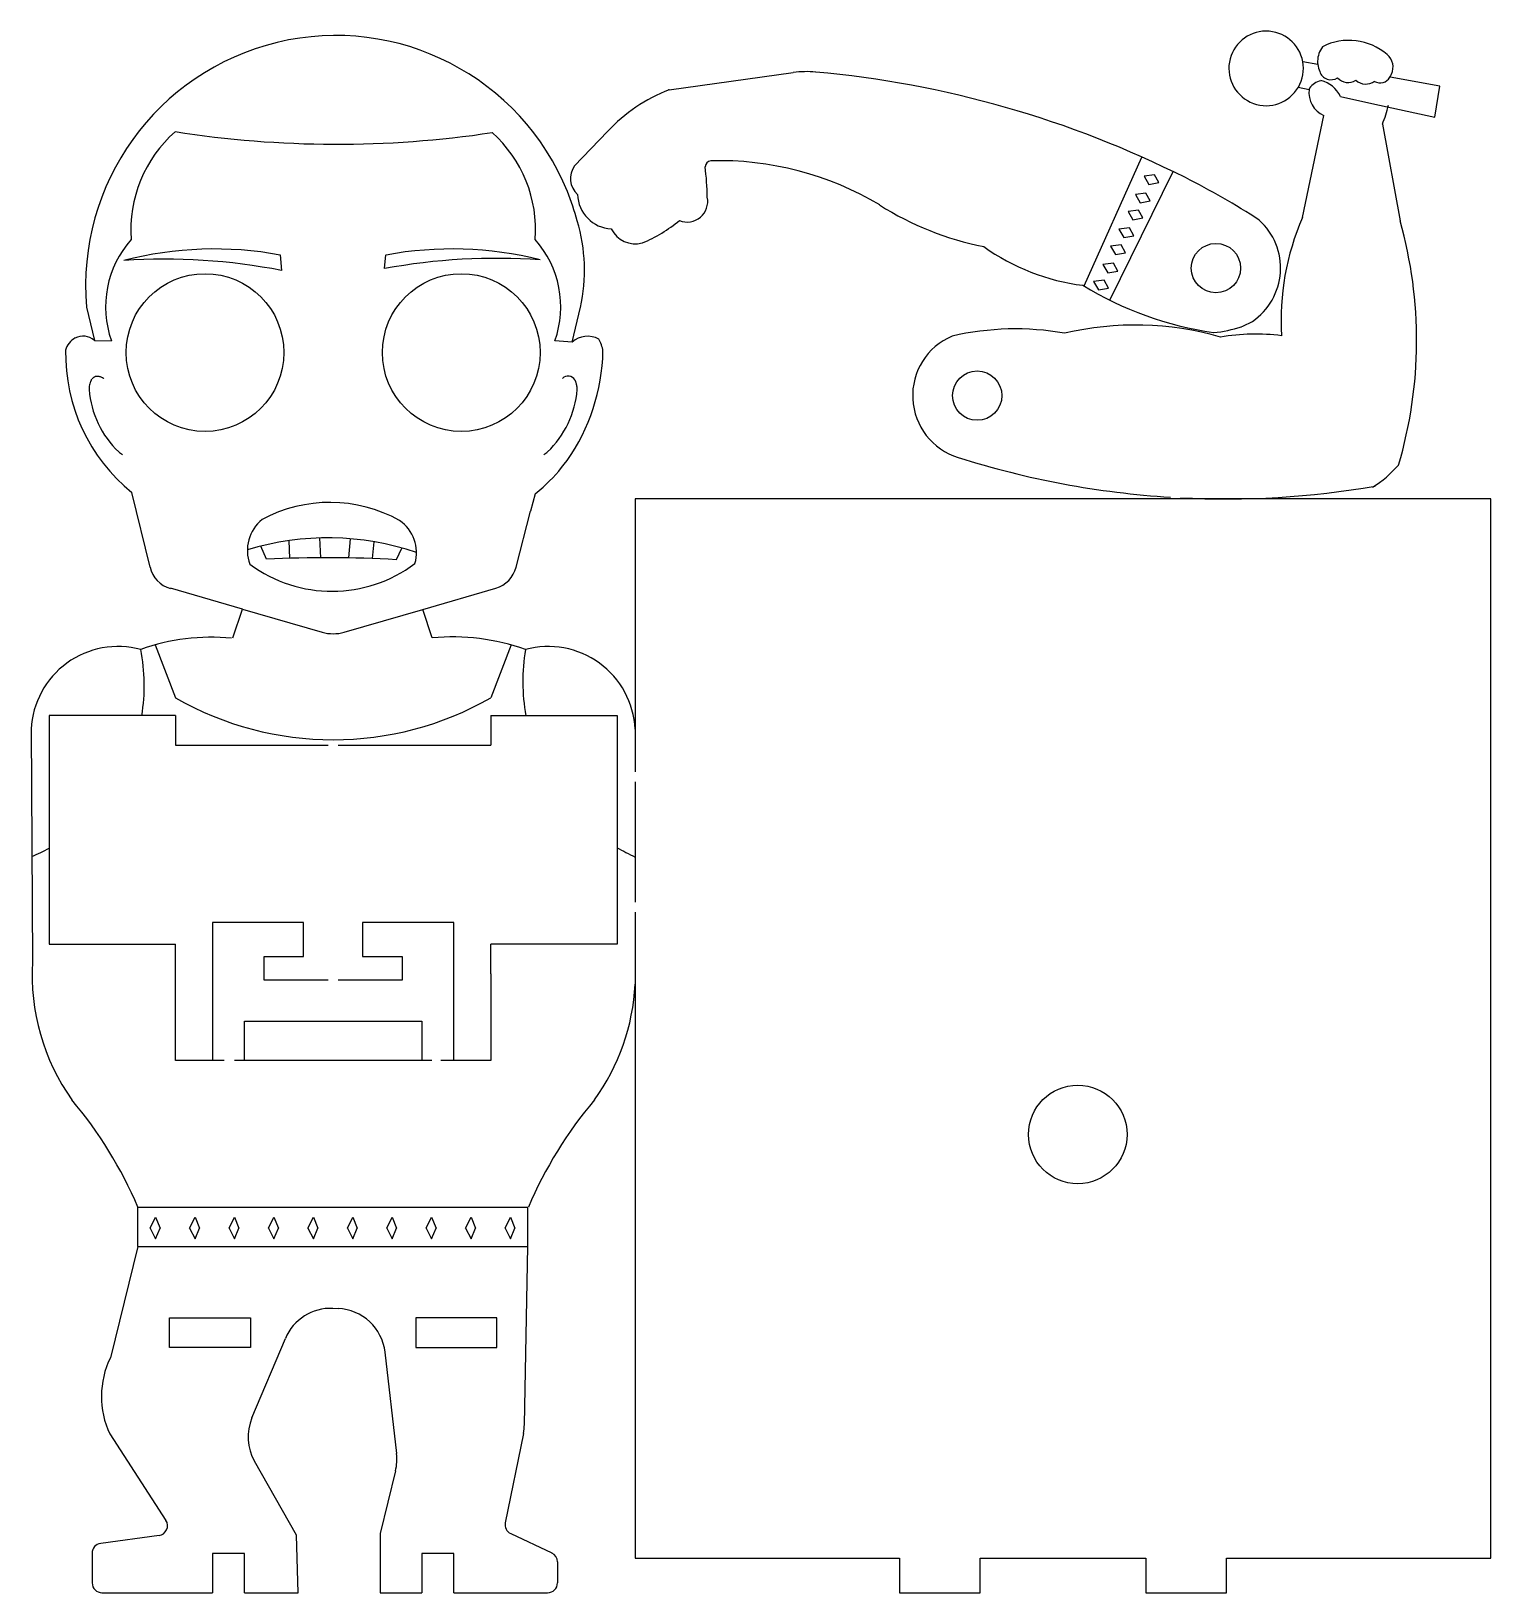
# Model space of a CAD drawing. Extents: x 1 to 149, y 1 to 159.
import ezdxf

# ---------------------------------------------------------------- set-up
doc = ezdxf.new("R2010")
doc.units = 0
doc.header["$MEASUREMENT"] = 0
doc.layers.add('Corte exterior', color=1, linetype='Continuous', true_color=0xff0000)
doc.layers.add('grabado linea medio', color=3, linetype='Continuous', true_color=0x00ff00)

msp = doc.modelspace()

# ---------------------------------------------------------------- linework, layer by layer
at = {"layer": 'Corte exterior'}
for p, q in [((131.45, 156.07), (129.92, 156.34)), ((65.64, 153.49), (78.24, 155.24)), ((129.47, 153.76), (130.57, 153.52)), ((143.82, 153.87), (138.78, 154.77)), ((143.31, 150.71), (143.82, 153.87)), ((136.95, 152.11), (143.31, 150.71)), ((129.9, 140.52), (132.06, 150.89)), ((59.4, 149.26), (56.04, 145.78)), ((138, 150), (139.8, 140.18)), ((6.54, 131.42), (7.34, 128.06)), ((55.81, 127.89), (56.64, 131.42)), ((13, 105.07), (11.13, 112.64)), ((52.06, 112.5), (51.59, 110.74)), ((62.2, 112), (62.2, 84.28)), ((149, 111.98), (62.2, 112)), ((149, 4.5), (149, 111.98)), ((50.12, 105.07), (51.59, 110.74)), ((22.35, 100.8), (15.07, 102.91)), ((40.66, 100.77), (48.05, 102.91)), ((21.4, 97.87), (22.35, 100.8)), ((41.61, 97.89), (40.66, 100.77)), ((15.56, 89.99), (2.76, 89.99)), ((2.76, 89.99), (2.76, 66.79)), ((15.56, 89.99), (15.56, 86.99)), ((47.56, 89.99), (60.36, 89.99)), ((47.56, 89.99), (47.56, 86.99)), ((60.36, 89.99), (60.36, 66.79)), ((0.93, 88.62), (1.06, 65)), ((15.56, 86.99), (31.06, 86.99)), ((32.06, 86.99), (47.56, 86.99)), ((62.2, 83.28), (62.2, 71.06)), ((62.2, 70.06), (62.2, 58.71)), ((19.31, 68.99), (19.31, 54.99)), ((28.56, 68.99), (19.31, 68.99)), ((28.56, 65.57), (28.56, 68.99)), ((34.54, 68.99), (34.54, 65.57)), ((43.81, 68.99), (34.54, 68.99)), ((43.81, 54.99), (43.81, 68.99)), ((2.76, 66.79), (15.56, 66.79)), ((15.56, 63.79), (15.56, 66.79)), ((60.36, 66.79), (47.56, 66.79)), ((47.56, 63.79), (47.56, 66.79)), ((24.56, 65.57), (28.56, 65.57)), ((24.56, 63.17), (24.56, 65.57)), ((34.54, 65.57), (38.56, 65.57)), ((38.56, 65.57), (38.56, 63.17)), ((15.56, 54.99), (15.56, 63.79)), ((47.56, 63.79), (47.56, 54.99)), ((31.06, 63.17), (24.56, 63.17)), ((38.56, 63.17), (32.06, 63.17)), ((22.56, 58.99), (40.56, 58.99)), ((22.56, 54.99), (22.56, 58.99)), ((40.56, 58.99), (40.56, 54.99)), ((62.2, 58.71), (62.2, 49.5)), ((20.5, 54.99), (15.56, 54.99)), ((41.56, 54.99), (21.56, 54.99)), ((47.56, 54.99), (42.5, 54.99)), ((62.2, 49.5), (62.2, 46.89)), ((62.2, 46.89), (62.2, 4.52)), ((11.75, 36.14), (11.75, 40.12)), ((51.32, 36.14), (51.32, 40.12)), ((11.75, 36.14), (8.97, 24.84)), ((50.96, 18.06), (51.32, 36.14)), ((14.96, 28.9), (23.16, 28.9)), ((14.96, 25.9), (14.96, 28.9)), ((23.16, 28.9), (23.16, 25.9)), ((31.53, 29.86), (32.06, 29.83)), ((39.96, 28.9), (39.96, 25.9)), ((48.16, 28.9), (39.96, 28.9)), ((48.16, 25.9), (48.16, 28.9)), ((23.16, 25.9), (14.96, 25.9)), ((23.32, 18.76), (26.71, 26.8)), ((36.82, 25.41), (38, 15.13)), ((39.96, 25.9), (48.16, 25.9)), ((8.9, 17.11), (14.6, 8.34)), ((50.86, 17.17), (49.02, 8.11)), ((27.83, 6.86), (23.58, 14.35)), ((37.89, 13.37), (36.34, 7.02)), ((13.9, 6.8), (7.98, 6.01)), ((28.02, 1), (27.83, 6.86)), ((36.34, 7.02), (36.34, 1)), ((49.57, 7), (53.75, 5.04)), ((7.11, 5.02), (7.11, 2)), ((19.31, 5), (19.31, 1)), ((22.56, 5), (19.31, 5)), ((22.56, 1), (22.56, 5)), ((40.56, 5), (40.56, 1)), ((43.81, 5), (40.56, 5)), ((43.81, 1), (43.81, 5)), ((54.32, 4.13), (54.32, 2)), ((62.2, 4.52), (89, 4.5)), ((89, 4.5), (89, 1.01)), ((97.2, 4.51), (114, 4.51)), ((97.2, 1.01), (97.2, 4.51)), ((114, 4.51), (114, 1.01)), ((122.2, 4.51), (149, 4.5)), ((122.2, 1.01), (122.2, 4.51)), ((8.11, 1), (19.31, 1)), ((22.56, 1), (28.02, 1)), ((36.34, 1), (40.56, 1)), ((43.81, 1), (53.32, 1)), ((89, 1.01), (97.2, 1.01)), ((114, 1.01), (122.2, 1.01))]:
    msp.add_line(p, q, dxfattribs=at)
for centre, radius in [((121.12, 135.4), 2.5), ((18.56, 126.83), 8), ((44.56, 126.83), 8), ((96.9, 122.46), 2.5), ((107.1, 47.5), 5)]:
    msp.add_circle(centre, radius, dxfattribs=at)
for centre, radius, start, end in [((31.82, 133.63), 25.37, 22.0661, 184.9918), ((126.21, 155.66), 3.78, 10.4022, 329.8699), ((134.62, 152.64), 5.87, 48.8271, 117.3023), ((133.95, 156.36), 2.52, 143.611, 179.0767), ((137.47, 155.79), 1.62, 333.6721, 51.3382), ((79.61, 145.33), 10, 84.8513, 97.8928), ((71.17, 51.59), 104.12, 63.2617, 84.8513), ((133.95, 156.36), 2.52, 179.0767, 186.7574), ((137.78, 155.36), 1.16, 328.9642, 341.7017), ((138.52, 155.24), 0.437, 326.7183, 337.679), ((71.66, 137.88), 16.72, 111.0954, 137.1284), ((70.28, 139.92), 14.34, 108.8827, 109.3128), ((133.07, 153.2), 2.52, 172.7826, 246.2933), ((127.85, 154.37), 11.05, 336.7115, 347.2594), ((57.82, 144.5), 2.19, 144.3705, 228.2561), ((69.96, 145.62), 0.666, 98.2568, 174.6656), ((70.72, 114.49), 31.81, 59.2008, 91.5451), ((46.55, 142.5), 22.96, 0.2367, 7.9703), ((77.23, 64.86), 89.55, 57.3708, 62.9064), ((20.57, 129.86), 37.22, 16.1045, 20.9371), ((59.96, 142.97), 3.6, 181.6163, 267.0574), ((67.47, 142.16), 2.09, 248.1164, 11.8642), ((103.46, 167.72), 30.7, 237.5847, 258.9254), ((39.6, 135.19), 17.46, 347.5122, 16.6088), ((57.11, 151.8), 15.02, 292.7871, 309.678), ((121.12, 135.4), 6.55, 304.3707, 47.9593), ((153.17, 130.22), 25.44, 156.1175, 183.7874), ((96.99, 128.07), 44.49, 343.4792, 15.7939), ((62.21, 140.58), 2.72, 206.3628, 285.1368), ((110.23, 155.15), 21.65, 234.1862, 263.0972), ((125.98, 163.61), 35.13, 238.5016, 261.6599), ((120.54, 137.41), 8.56, 291.6156, 300), ((6.18, 126.78), 1.72, 47.9109, 118.0897), ((57.38, 126.1), 2.38, 61.751, 131.2887), ((96.9, 122.46), 6.55, 112.9423, 252.9593), ((100.77, 100.8), 28.43, 79.8878, 103.0462), ((112.94, 98.24), 31.38, 74.0017, 103.2219), ((119.6, 141.86), 13.07, 275.6587, 288.2699), ((125.16, 107.05), 21.65, 83.0437, 99.5053), ((6.37, 126.54), 2.03, 119.3366, 164.8427), ((22.61, 126.77), 18.2, 179.0631, 230.9141), ((38.75, 127.44), 20.19, 325.0234, 358.6713), ((55.76, 126.56), 3.2, 7.5154, 30.9444), ((40.31, 126.98), 18.65, 312.3081, 323.424), ((122.1, 201.53), 89.55, 252.3708, 266.4274), ((131.13, 122.75), 11.23, 301.5053, 319.263), ((40.31, 126.98), 18.65, 309.038, 312.3081), ((122.1, 201.53), 89.55, 267.0673, 279.7554), ((15.75, 105.64), 2.82, 191.6438, 255.9755), ((47.21, 105.79), 3, 286.2115, 346.1693), ((9.73, 88.2), 8.81, 74.7588, 177.2747), ((19.22, 76.67), 21.28, 84.5197, 109.6884), ((43.69, 76.1), 21.88, 70.281, 95.4498), ((53.39, 88.2), 8.81, 2.7253, 105.2412), ((22.89, 63.67), 21.87, 176.5054, 215.3854), ((40.3, 63.87), 21.93, 324.0847, 357.0353), ((-27.38, 23.55), 42.49, 22.9502, 40.2426), ((90.5, 23.55), 42.49, 139.7574, 157.0498), ((31.32, 24.86), 5, 87.6161, 157.1653), ((31.86, 24.84), 5, 6.5366, 87.6161), ((17.02, 20.91), 8.97, 153.9845, 205.0555), ((27.93, 16.81), 5, 157.1653, 209.5388), ((45.96, 18.17), 5, 348.518, 358.8388), ((33.03, 14.56), 5, 346.2637, 6.5366), ((13.76, 7.8), 1, 277.6668, 33.0377), ((50, 7.91), 1, 168.518, 244.7989), ((8.11, 5.02), 1, 97.6668, 180), ((53.32, 4.13), 1, 0, 64.7989), ((8.11, 2), 1, 180, 270), ((53.32, 2), 1, 270, 0)]:
    msp.add_arc(centre, radius, start, end, dxfattribs=at)
at = {"layer": 'grabado linea medio'}
for p, q in [((133.74, 152.82), (136.95, 152.11)), ((107.75, 133.59), (113.59, 146.67)), ((110.34, 132.16), (116.78, 145.19)), ((114.89, 144.87), (113.83, 144.73)), ((113.83, 144.73), (114.31, 143.89)), ((115.33, 144.08), (114.89, 144.87)), ((114.02, 143), (112.95, 142.86)), ((112.95, 142.86), (113.44, 142.02)), ((114.46, 142.21), (114.02, 143)), ((114.31, 143.89), (115.33, 144.08)), ((113.27, 141.28), (112.21, 141.14)), ((112.21, 141.14), (112.69, 140.3)), ((113.71, 140.49), (113.27, 141.28)), ((113.44, 142.02), (114.46, 142.21)), ((112.35, 139.48), (111.28, 139.34)), ((112.79, 138.68), (112.35, 139.48)), ((112.69, 140.3), (113.71, 140.49)), ((111.28, 139.34), (111.77, 138.5)), ((111.77, 138.5), (112.79, 138.68)), ((26.19, 136.74), (26.33, 135.16)), ((36.78, 135.35), (36.92, 136.74)), ((111.5, 137.76), (110.43, 137.61)), ((110.43, 137.61), (110.92, 136.77)), ((110.92, 136.77), (111.93, 136.96)), ((111.93, 136.96), (111.5, 137.76)), ((110.73, 135.89), (109.66, 135.75)), ((109.66, 135.75), (110.15, 134.91)), ((110.15, 134.91), (111.16, 135.09)), ((111.16, 135.09), (110.73, 135.89)), ((109.77, 134.17), (108.71, 134.03)), ((108.71, 134.03), (109.19, 133.19)), ((109.19, 133.19), (110.21, 133.37)), ((110.21, 133.37), (109.77, 134.17)), ((7.34, 128.06), (9.06, 128.02)), ((55.81, 127.89), (54.06, 128.02)), ((29.72, 111.54), (29.72, 111.54)), ((27.17, 105.95), (27.11, 107.75)), ((30.3, 106.01), (30.22, 108.02)), ((33.15, 105.99), (33.32, 107.94)), ((24.79, 105.86), (24.22, 107.19)), ((35.54, 105.93), (35.71, 107.63)), ((37.98, 105.82), (38.54, 107)), ((22.35, 100.8), (30.45, 98.46)), ((32.67, 98.46), (40.66, 100.77)), ((13.5, 97.16), (15.56, 91.81)), ((49.62, 97.16), (47.56, 91.81)), ((11.75, 40.12), (51.32, 40.12)), ((13, 38), (13.55, 39.1)), ((13.55, 39.1), (14, 38)), ((17, 38), (17.55, 39.1)), ((17.55, 39.1), (18, 38)), ((21, 38), (21.55, 39.1)), ((21.55, 39.1), (22, 38)), ((25, 38), (25.55, 39.1)), ((25.55, 39.1), (26, 38)), ((29, 38), (29.55, 39.1)), ((29.55, 39.1), (30, 38)), ((33, 38), (33.55, 39.1)), ((33.55, 39.1), (34, 38)), ((37, 38), (37.55, 39.1)), ((37.55, 39.1), (38, 38)), ((41, 38), (41.55, 39.1)), ((41.55, 39.1), (42, 38)), ((45, 38), (45.55, 39.1)), ((45.55, 39.1), (46, 38)), ((49, 38), (49.55, 39.1)), ((49.55, 39.1), (50, 38)), ((13, 38), (13.55, 36.9)), ((13.55, 36.9), (14, 38)), ((17, 38), (17.55, 36.9)), ((17.55, 36.9), (18, 38)), ((21, 38), (21.55, 36.9)), ((21.55, 36.9), (22, 38)), ((25, 38), (25.55, 36.9)), ((25.55, 36.9), (26, 38)), ((29, 38), (29.55, 36.9)), ((29.55, 36.9), (30, 38)), ((33, 38), (33.55, 36.9)), ((33.55, 36.9), (34, 38)), ((37, 38), (37.55, 36.9)), ((37.55, 36.9), (38, 38)), ((41, 38), (41.55, 36.9)), ((41.55, 36.9), (42, 38)), ((45, 38), (45.55, 36.9)), ((45.55, 36.9), (46, 38)), ((49, 38), (49.55, 36.9)), ((49.55, 36.9), (50, 38)), ((11.75, 36.14), (51.32, 36.14))]:
    msp.add_line(p, q, dxfattribs=at)
for centre, radius, start, end in [((126.21, 155.66), 3.78, 329.8699, 10.4022), ((133.95, 156.36), 2.52, 186.7574, 204.0997), ((132.79, 155.71), 1.2, 198.0184, 303.2077), ((132.19, 152.51), 1.95, 102.438, 144.287), ((131.14, 151.63), 2.86, 24.5822, 77.2527), ((134.53, 155.7), 1.47, 222.6358, 302.1655), ((136.33, 155.61), 1.54, 228.6816, 305.115), ((137.78, 155.36), 1.16, 240.7116, 328.9642), ((132.46, 153.06), 1.95, 162.2088, 166.2629), ((24.46, 139.21), 13.43, 131.6796, 183.8377), ((31.92, 253.82), 105.85, 261.089, 278.5688), ((38.81, 139.27), 13.29, 355.8561, 48.0142), ((18.82, 131.46), 10.35, 138.5813, 199.4367), ((44.3, 131.46), 10.35, 340.5633, 41.4187), ((19.51, 100.65), 36.69, 79.5132, 104.4975), ((14.4, 73.94), 62.37, 78.9701, 93.7388), ((48.14, 74.02), 62.37, 85.9447, 100.4952), ((43.6, 100.65), 36.69, 75.8843, 100.4868), ((8.43, 123.28), 1.6, 161.4633, 170.2587), ((8.08, 123.42), 1.23, 154.7319, 162.3656), ((7.87, 123.53), 0.993, 148.1521, 155.4227), ((7.74, 123.62), 0.834, 141.2257, 148.7567), ((7.65, 123.71), 0.703, 132.9635, 141.9282), ((7.62, 123.76), 0.651, 115.4218, 133.6482), ((7.62, 123.76), 0.651, 97.1953, 115.4218), ((7.63, 123.71), 0.703, 88.9153, 97.88), ((7.64, 123.57), 0.834, 82.0868, 89.6178), ((7.63, 123.42), 0.993, 75.4208, 82.6915), ((7.58, 123.19), 1.23, 68.4779, 76.1116), ((7.47, 122.82), 1.6, 60.5849, 69.3802), ((7.15, 122.14), 2.36, 61.1655, 61.9877), ((55.4, 123.63), 0.809, 31.8094, 134.562), ((55.24, 123.53), 0.993, 24.5773, 31.8479), ((55.04, 123.42), 1.23, 17.6344, 25.2681), ((54.68, 123.28), 1.6, 9.7413, 18.5367), ((9.16, 123.1), 2.36, 168.8559, 180.7371), ((16.49, 123.8), 9.71, 184.3129, 205.4218), ((46.63, 123.8), 9.71, 334.5782, 355.6871), ((53.96, 123.1), 2.36, 359.2629, 11.1441), ((16.49, 123.8), 9.71, 205.4218, 226.5306), ((46.63, 123.8), 9.71, 313.4694, 334.5782), ((11.32, 118.56), 2.36, 230.1536, 241.2127), ((51.8, 118.56), 2.36, 298.8345, 309.8936), ((31.23, 97.18), 14.45, 60.77, 118.3998), ((26.89, 106.75), 4.03, 128.7982, 200.2719), ((36.11, 106.54), 3.91, 343.4439, 56.1096), ((31.02, 80.14), 27.89, 71.1794, 107.0106), ((31.43, 116.62), 14.01, 233.5525, 306.946), ((30.97, -19.13), 125.14, 86.7897, 92.8303), ((31.56, 102.3), 4, 253.8422, 286.1578), ((-6.52, 93.05), 18.92, 350.6787, 11.1163), ((70.43, 93.47), 19.63, 170.5364, 190.2298), ((31.56, 119.78), 32.23, 240.2308, 299.7692), ((-6.52, 93.05), 18.92, 293.4185, 299.3644), ((70.43, 93.47), 19.63, 239.1254, 245.2074)]:
    msp.add_arc(centre, radius, start, end, dxfattribs=at)

doc.saveas('drawing.dxf')
